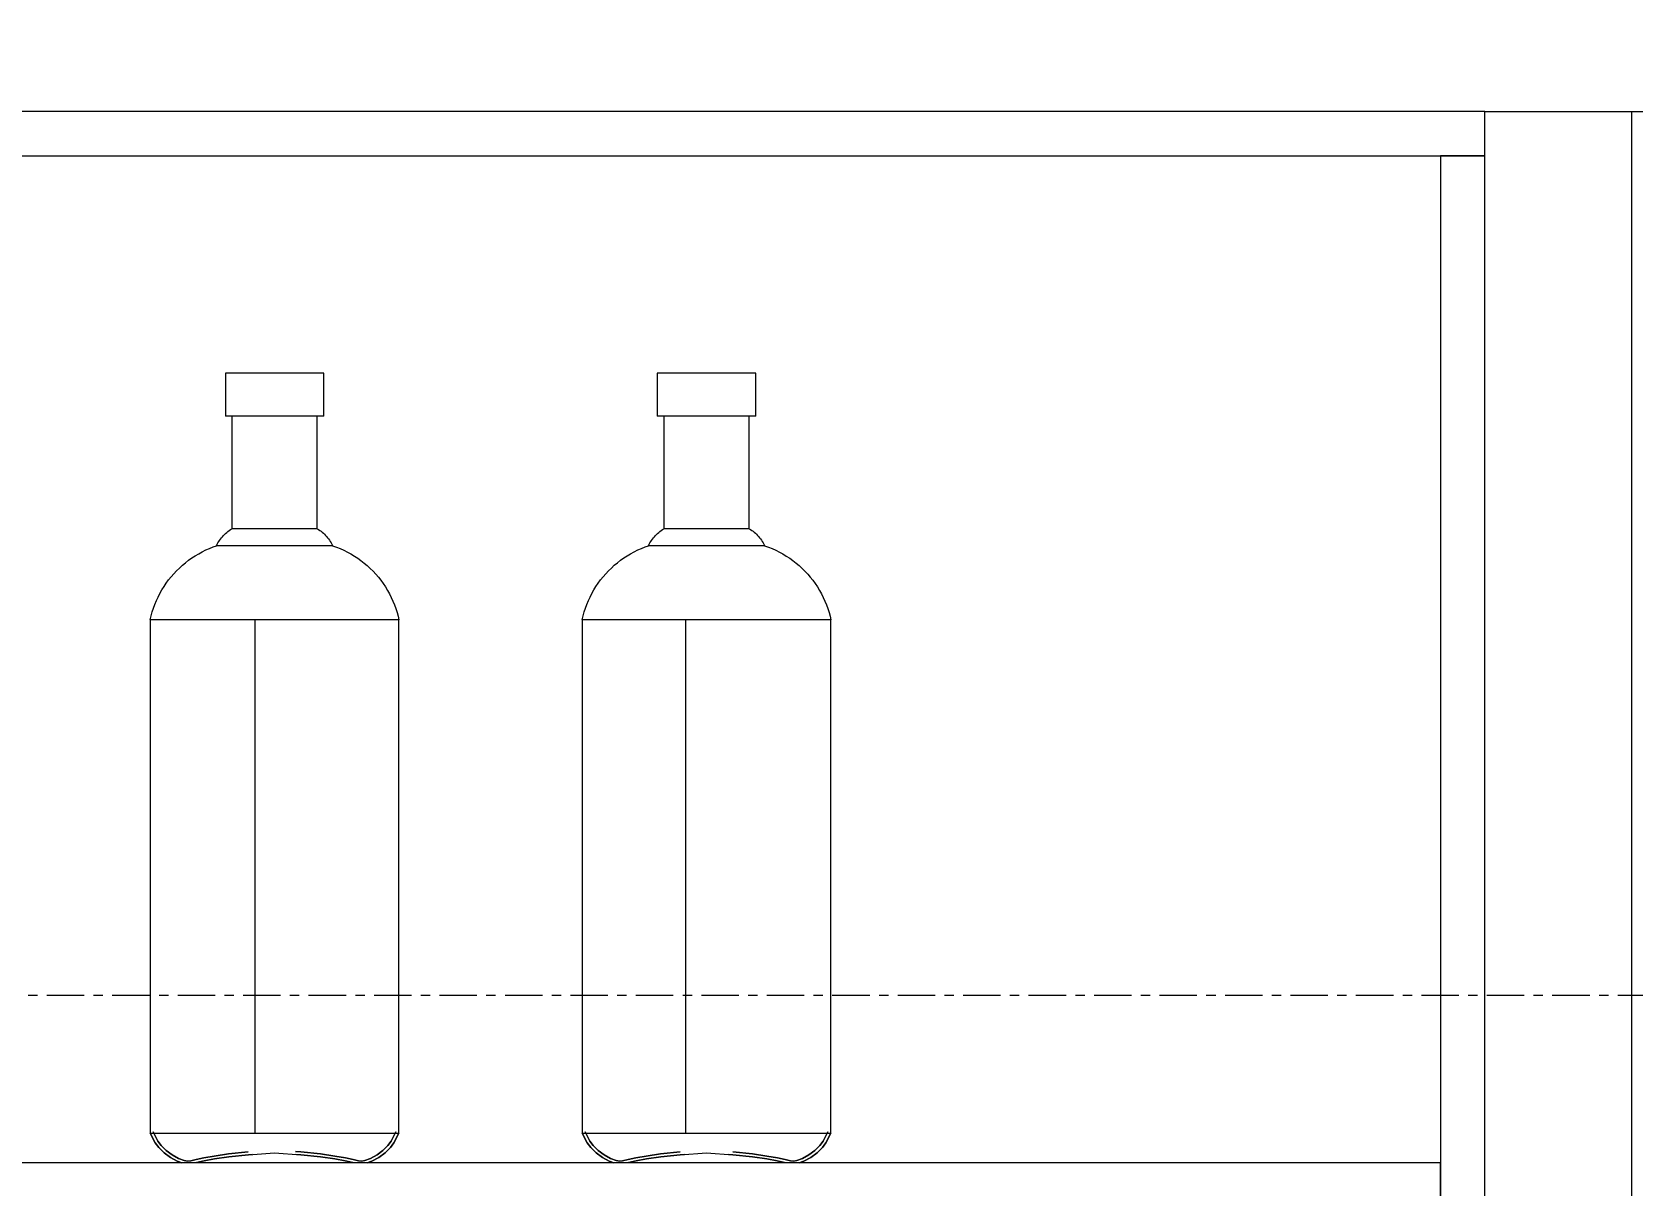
# Model space of a CAD drawing. Header units: inches. Extents: x 22 to 382261, y 22 to 371281.
# Drawn here: x 87298 to 87841, y 144966 to 145357 of the extents above; entities that cross this region are included whole.
import ezdxf

# ---------------------------------------------------------------- set-up
doc = ezdxf.new("R2010")
doc.units = ezdxf.units.IN
doc.header["$MEASUREMENT"] = 0
doc.linetypes.add('Grid Line 1_2_', pattern=[22.225, 12.7, -3.175, 3.175, -3.175])
for name, color, linetype, lineweight in [('A-ANNO-DIMS', 211, 'Continuous', 9), ('A-FLOR-LEVL', 51, 'Continuous', 9), ('A-GLAZ-CWMG', 51, 'Continuous', 9), ('I-FURN', 30, 'Continuous', 9), ('I-WALL', 2, 'Continuous', 9)]:
    doc.layers.add(name, color=color, linetype=linetype, lineweight=lineweight)
doc.styles.add('Arial_B_2', font='arialbd.ttf', dxfattribs={"height": 270.833333})
doc.dimstyles.new('2_2', dxfattribs={"dimscale": 304.8, "dimtxt": 267.818092, "dimasz": 0.227865, "dimexe": 1.377953, "dimexo": 0.0625, "dimgap": 0.287073, "dimtad": 1, "dimdec": 0, "dimzin": 0, "dimdsep": 46, "dimtxsty": 'Arial_B_2', "dimblk1": 'OBLIQUE', "dimblk2": 'OBLIQUE', "dimsah": 1, "dimcen": 0.09, "dimdle": 0.574147, "dimazin": 0, "dimtfac": 1, "dimtdec": 4, "dimtix": 1, "dimtmove": 0, "dimatfit": 3, "dimfxl": 0.574147, "dimfxlon": 1, "dimtvp": 1, "dimtolj": 1, "dimtzin": 0, "dimlwd": 18, "dimlwe": 18, "dimarcsym": 2})

# ---------------------------------------------------------------- blocks, each defined once
blk = doc.blocks.new('Rectangular Mullion - 50 x 150mm-442057-Section B-B')
at = {"layer": 'A-GLAZ-CWMG'}
blk.add_line((141.81, 2700), (141.81, 3300), dxfattribs=at)
blk = doc.blocks.new('M8 - M8-V262-Section B-B')
at = {"layer": 'I-FURN'}
for p, q in [((-958.19, 6750), (-1708.19, 6750)), ((-958.19, 6735), (-958.19, 6750)), ((-1708.19, 6735), (-958.19, 6735)), ((-958.19, 6735), (-973.19, 6735)), ((-973.19, 6735), (-973.19, 5350)), ((-958.19, 5350), (-958.19, 6735)), ((-973.19, 6393), (-1708.19, 6393)), ((-973.19, 6378), (-973.19, 6393))]:
    blk.add_line(p, q, dxfattribs=at)
blk = doc.blocks.new('FP_326-Section B-B')
at = {"layer": 'I-FURN'}
for p, q in [((-1411.29, 6577.43), (-1411.29, 6403.13)), ((-1375.69, 6403.13), (-1375.69, 6577.43)), ((-1326.86, 6403.13), (-1326.86, 6577.43))]:
    blk.add_line(p, q, dxfattribs=at)
blk = doc.blocks.new('BOTELLA_02_ABSOLUTE BODKA - BOTELLA_02_ABSOLUTE BODKA-V325-Section B-B')
at = {"layer": 'I-FURN'}
for p, q in [((-1385.8, 6661.19), (-1385.8, 6646.57)), ((-1352.35, 6661.19), (-1385.8, 6661.19)), ((-1352.35, 6646.57), (-1352.35, 6661.19)), ((-1352.35, 6646.57), (-1385.8, 6646.57)), ((-1383.55, 6646.57), (-1383.55, 6608.34)), ((-1354.6, 6608.34), (-1354.6, 6646.57)), ((-1354.6, 6608.34), (-1383.55, 6608.34)), ((-1349.37, 6602.57), (-1388.78, 6602.57)), ((-1326.86, 6577.43), (-1411.29, 6577.43)), ((-1411.29, 6403.13), (-1326.86, 6403.13))]:
    blk.add_line(p, q, dxfattribs=at)
at = {"layer": 'I-FURN', "flags": 128}
for points in [[(-1388.78, 6602.57), (-1388.55, 6603.04), (-1388.3, 6603.5), (-1388.04, 6603.95), (-1387.75, 6604.38), (-1387.45, 6604.81), (-1387.14, 6605.23), (-1386.8, 6605.63), (-1386.45, 6606.01), (-1386.09, 6606.39), (-1385.71, 6606.75), (-1385.32, 6607.09), (-1384.91, 6607.42), (-1384.49, 6607.73), (-1384.06, 6608.02), (-1383.62, 6608.3), (-1383.55, 6608.34)], [(-1354.6, 6608.34), (-1354.16, 6608.06), (-1353.73, 6607.77), (-1353.31, 6607.46), (-1352.9, 6607.14), (-1352.5, 6606.8), (-1352.12, 6606.44), (-1351.75, 6606.07), (-1351.4, 6605.69), (-1351.07, 6605.29), (-1350.75, 6604.88), (-1350.44, 6604.45), (-1350.16, 6604.02), (-1349.89, 6603.57), (-1349.64, 6603.11), (-1349.41, 6602.64), (-1349.37, 6602.57)], [(-1411.29, 6577.43), (-1410.98, 6578.76), (-1410.61, 6580.07), (-1410.19, 6581.37), (-1409.72, 6582.65), (-1409.2, 6583.91), (-1408.63, 6585.15), (-1408.01, 6586.36), (-1407.34, 6587.55), (-1406.62, 6588.71), (-1405.86, 6589.84), (-1405.05, 6590.94), (-1404.2, 6592.01), (-1403.31, 6593.04), (-1402.38, 6594.03), (-1401.41, 6594.99), (-1400.4, 6595.91), (-1399.35, 6596.79), (-1398.27, 6597.62), (-1397.16, 6598.41), (-1396.02, 6599.16), (-1394.85, 6599.85), (-1393.65, 6600.51), (-1392.43, 6601.11), (-1391.18, 6601.66), (-1389.91, 6602.17), (-1388.78, 6602.57)], [(-1349.37, 6602.57), (-1348.09, 6602.11), (-1346.82, 6601.6), (-1345.58, 6601.04), (-1344.36, 6600.43), (-1343.16, 6599.78), (-1342, 6599.07), (-1340.86, 6598.32), (-1339.75, 6597.53), (-1338.67, 6596.69), (-1337.63, 6595.8), (-1336.63, 6594.88), (-1335.66, 6593.92), (-1334.73, 6592.92), (-1333.85, 6591.88), (-1333, 6590.81), (-1332.2, 6589.71), (-1331.44, 6588.58), (-1330.73, 6587.41), (-1330.07, 6586.22), (-1329.45, 6585), (-1328.89, 6583.76), (-1328.37, 6582.5), (-1327.91, 6581.22), (-1327.49, 6579.92), (-1327.13, 6578.6), (-1326.86, 6577.43)], [(-1400.53, 6393), (-1402.14, 6393.61), (-1404.46, 6394.85), (-1406.59, 6396.45), (-1408.4, 6398.24), (-1409.6, 6399.82), (-1411.29, 6403.13)], [(-1411.29, 6403.13), (-1409.6, 6399.82), (-1408.4, 6398.24), (-1406.59, 6396.45), (-1404.46, 6394.85), (-1402.14, 6393.61), (-1400.53, 6393)], [(-1410.29, 6403.51), (-1408.68, 6400.36), (-1407.57, 6398.89), (-1405.85, 6397.19), (-1403.85, 6395.69), (-1401.65, 6394.51), (-1399.76, 6393.8), (-1398.67, 6393.6), (-1397.57, 6393.73), (-1395.73, 6394.11), (-1393.12, 6394.67), (-1389.58, 6395.33), (-1384.69, 6396.03), (-1378.02, 6396.73)], [(-1378.02, 6396.73), (-1384.69, 6396.03), (-1389.58, 6395.33), (-1393.12, 6394.67), (-1395.73, 6394.11), (-1397.57, 6393.73), (-1398.67, 6393.6), (-1399.76, 6393.8), (-1401.65, 6394.51), (-1403.85, 6395.69), (-1405.85, 6397.19), (-1407.57, 6398.89), (-1408.68, 6400.36), (-1410.29, 6403.51)], [(-1361.95, 6396.87), (-1360.14, 6396.73), (-1353.46, 6396.03), (-1348.57, 6395.33), (-1345.03, 6394.67), (-1342.42, 6394.11), (-1340.58, 6393.73), (-1339.49, 6393.6), (-1338.4, 6393.8), (-1336.5, 6394.51), (-1334.3, 6395.69), (-1332.3, 6397.19), (-1330.58, 6398.89), (-1329.47, 6400.36), (-1327.86, 6403.51)], [(-1327.86, 6403.51), (-1329.47, 6400.36), (-1330.58, 6398.89), (-1332.3, 6397.19), (-1334.3, 6395.69), (-1336.5, 6394.51), (-1338.4, 6393.8), (-1339.49, 6393.6), (-1340.58, 6393.73), (-1342.42, 6394.11), (-1345.03, 6394.67), (-1348.57, 6395.33), (-1353.46, 6396.03), (-1360.14, 6396.73), (-1361.95, 6396.87)], [(-1326.86, 6403.13), (-1328.55, 6399.82), (-1329.75, 6398.24), (-1331.56, 6396.45), (-1333.69, 6394.85), (-1336.01, 6393.61), (-1337.63, 6393)], [(-1337.63, 6393), (-1336.01, 6393.61), (-1333.69, 6394.85), (-1331.56, 6396.45), (-1329.75, 6398.24), (-1328.55, 6399.82), (-1326.86, 6403.13)], [(-1395.59, 6393.14), (-1392.99, 6393.7), (-1389.48, 6394.35), (-1384.64, 6395.05), (-1377.99, 6395.75), (-1369.08, 6396.39)], [(-1376.65, 6395.84), (-1377.99, 6395.75), (-1384.64, 6395.05), (-1389.48, 6394.35), (-1392.99, 6393.7), (-1395.59, 6393.14)], [(-1369.08, 6396.39), (-1360.16, 6395.75), (-1353.51, 6395.05), (-1348.67, 6394.35), (-1345.16, 6393.7), (-1342.56, 6393.14)], [(-1342.56, 6393.14), (-1345.16, 6393.7), (-1348.67, 6394.35), (-1353.51, 6395.05), (-1360.16, 6395.75), (-1361.95, 6395.88)]]:
    blk.add_lwpolyline(points, dxfattribs=at)
at = {"layer": 'I-FURN'}
blk.add_blockref('FP_326-Section B-B', (0, 0), dxfattribs=at)
blk = doc.blocks.new('FP_328-Section B-B')
at = {"layer": 'I-FURN'}
for p, q in [((-1264.63, 6577.43), (-1264.63, 6403.13)), ((-1229.49, 6403.13), (-1229.49, 6577.43)), ((-1180.19, 6403.13), (-1180.19, 6577.43))]:
    blk.add_line(p, q, dxfattribs=at)
blk = doc.blocks.new('BOTELLA_02_ABSOLUTE BODKA - BOTELLA_02_ABSOLUTE BODKA-V327-Section B-B')
at = {"layer": 'I-FURN'}
for p, q in [((-1239.13, 6661.19), (-1239.13, 6646.57)), ((-1205.69, 6661.19), (-1239.13, 6661.19)), ((-1205.69, 6646.57), (-1205.69, 6661.19)), ((-1205.69, 6646.57), (-1239.13, 6646.57)), ((-1236.88, 6646.57), (-1236.88, 6608.34)), ((-1207.94, 6608.34), (-1207.94, 6646.57)), ((-1207.94, 6608.34), (-1236.88, 6608.34)), ((-1202.71, 6602.57), (-1242.11, 6602.57)), ((-1180.19, 6577.43), (-1264.63, 6577.43)), ((-1264.63, 6403.13), (-1180.19, 6403.13))]:
    blk.add_line(p, q, dxfattribs=at)
at = {"layer": 'I-FURN', "flags": 128}
for points in [[(-1242.11, 6602.57), (-1241.88, 6603.04), (-1241.64, 6603.5), (-1241.37, 6603.95), (-1241.09, 6604.38), (-1240.79, 6604.81), (-1240.47, 6605.23), (-1240.14, 6605.63), (-1239.79, 6606.01), (-1239.42, 6606.39), (-1239.04, 6606.75), (-1238.65, 6607.09), (-1238.24, 6607.42), (-1237.82, 6607.73), (-1237.39, 6608.02), (-1236.95, 6608.3), (-1236.88, 6608.34)], [(-1207.94, 6608.34), (-1207.49, 6608.06), (-1207.06, 6607.77), (-1206.64, 6607.46), (-1206.23, 6607.14), (-1205.83, 6606.8), (-1205.45, 6606.44), (-1205.09, 6606.07), (-1204.73, 6605.69), (-1204.4, 6605.29), (-1204.08, 6604.88), (-1203.78, 6604.45), (-1203.49, 6604.02), (-1203.22, 6603.57), (-1202.97, 6603.11), (-1202.74, 6602.64), (-1202.71, 6602.57)], [(-1264.63, 6577.43), (-1264.31, 6578.76), (-1263.95, 6580.07), (-1263.53, 6581.37), (-1263.05, 6582.65), (-1262.53, 6583.91), (-1261.96, 6585.15), (-1261.34, 6586.36), (-1260.67, 6587.55), (-1259.95, 6588.71), (-1259.19, 6589.84), (-1258.39, 6590.94), (-1257.54, 6592.01), (-1256.64, 6593.04), (-1255.71, 6594.03), (-1254.74, 6594.99), (-1253.73, 6595.91), (-1252.69, 6596.79), (-1251.61, 6597.62), (-1250.5, 6598.41), (-1249.35, 6599.16), (-1248.18, 6599.85), (-1246.98, 6600.51), (-1245.76, 6601.11), (-1244.52, 6601.66), (-1243.25, 6602.17), (-1242.11, 6602.57)], [(-1202.71, 6602.57), (-1201.42, 6602.11), (-1200.16, 6601.6), (-1198.91, 6601.04), (-1197.69, 6600.43), (-1196.5, 6599.78), (-1195.33, 6599.07), (-1194.19, 6598.32), (-1193.08, 6597.53), (-1192.01, 6596.69), (-1190.97, 6595.8), (-1189.96, 6594.88), (-1189, 6593.92), (-1188.07, 6592.92), (-1187.18, 6591.88), (-1186.34, 6590.81), (-1185.53, 6589.71), (-1184.78, 6588.58), (-1184.07, 6587.41), (-1183.4, 6586.22), (-1182.79, 6585), (-1182.22, 6583.76), (-1181.71, 6582.5), (-1181.24, 6581.22), (-1180.83, 6579.92), (-1180.47, 6578.6), (-1180.19, 6577.43)], [(-1253.86, 6393), (-1255.47, 6393.61), (-1257.79, 6394.85), (-1259.92, 6396.45), (-1261.73, 6398.24), (-1262.93, 6399.82), (-1264.63, 6403.13)], [(-1264.63, 6403.13), (-1262.93, 6399.82), (-1261.73, 6398.24), (-1259.92, 6396.45), (-1257.79, 6394.85), (-1255.47, 6393.61), (-1253.86, 6393)], [(-1263.63, 6403.51), (-1262.01, 6400.36), (-1260.9, 6398.89), (-1259.19, 6397.19), (-1257.18, 6395.69), (-1254.99, 6394.51), (-1253.09, 6393.8), (-1252, 6393.6), (-1250.9, 6393.73), (-1249.06, 6394.11), (-1246.45, 6394.67), (-1242.91, 6395.33), (-1238.03, 6396.03), (-1231.35, 6396.73)], [(-1231.35, 6396.73), (-1238.03, 6396.03), (-1242.91, 6395.33), (-1246.45, 6394.67), (-1249.06, 6394.11), (-1250.9, 6393.73), (-1252, 6393.6), (-1253.09, 6393.8), (-1254.99, 6394.51), (-1257.18, 6395.69), (-1259.19, 6397.19), (-1260.9, 6398.89), (-1262.01, 6400.36), (-1263.63, 6403.51)], [(-1213.47, 6396.73), (-1206.79, 6396.03), (-1201.91, 6395.33), (-1198.36, 6394.67), (-1195.75, 6394.11), (-1193.91, 6393.73), (-1192.82, 6393.6), (-1191.73, 6393.8), (-1189.83, 6394.51), (-1187.64, 6395.69), (-1185.63, 6397.19), (-1183.91, 6398.89), (-1182.81, 6400.36), (-1181.19, 6403.51)], [(-1181.19, 6403.51), (-1182.81, 6400.36), (-1183.91, 6398.89), (-1185.63, 6397.19), (-1187.64, 6395.69), (-1189.83, 6394.51), (-1191.73, 6393.8), (-1192.82, 6393.6), (-1193.91, 6393.73), (-1195.75, 6394.11), (-1198.36, 6394.67), (-1201.91, 6395.33), (-1206.79, 6396.03), (-1213.47, 6396.73)], [(-1180.19, 6403.13), (-1181.89, 6399.82), (-1183.09, 6398.24), (-1184.89, 6396.45), (-1187.02, 6394.85), (-1189.34, 6393.61), (-1190.96, 6393)], [(-1190.96, 6393), (-1189.34, 6393.61), (-1187.02, 6394.85), (-1184.89, 6396.45), (-1183.09, 6398.24), (-1181.89, 6399.82), (-1180.19, 6403.13)], [(-1248.92, 6393.14), (-1246.32, 6393.7), (-1242.82, 6394.35), (-1237.97, 6395.05), (-1231.32, 6395.75), (-1222.41, 6396.39)], [(-1229.99, 6395.84), (-1231.32, 6395.75), (-1237.97, 6395.05), (-1242.82, 6394.35), (-1246.32, 6393.7), (-1248.92, 6393.14)], [(-1222.41, 6396.39), (-1213.49, 6395.75), (-1206.85, 6395.05), (-1202, 6394.35), (-1198.49, 6393.7), (-1195.89, 6393.14)], [(-1195.89, 6393.14), (-1198.49, 6393.7), (-1202, 6394.35), (-1206.85, 6395.05), (-1213.49, 6395.75), (-1214.84, 6395.84)]]:
    blk.add_lwpolyline(points, dxfattribs=at)
at = {"layer": 'I-FURN'}
blk.add_blockref('FP_328-Section B-B', (0, 0), dxfattribs=at)
blk = doc.blocks.new('_Oblique')
at = {"color": 0, "linetype": 'ByBlock', "lineweight": -2}
blk.add_line((-0.5, -0.5), (0.5, 0.5), dxfattribs=at)
blk = doc.blocks.new('*D5238')
at = {"layer": 'A-ANNO-DIMS', "color": 0, "lineweight": 18, "transparency": 16777216}
for p, q in [((80295.81, 145598.84), (80295.81, 145097.89)), ((93340.81, 145598.84), (93340.81, 145097.89)), ((80120.81, 145517.89), (93515.81, 145517.89))]:
    blk.add_line(p, q, dxfattribs=at)
at = {"layer": 'Defpoints', "color": 0, "transparency": 16777216}
for p in [(80295.81, 145617.89), (93340.81, 145617.89), (93340.81, 145517.89)]:
    blk.add_point(p, dxfattribs=at)
at = {"layer": 'A-ANNO-DIMS', "color": 0, "lineweight": 18, "transparency": 16777216, "xscale": 69.45312499999999, "yscale": 69.45312499999999, "zscale": 69.45312499999999, "rotation": 180}
blk.add_blockref('_Oblique', (80295.81, 145517.89), dxfattribs=at)
at = {"layer": 'A-ANNO-DIMS', "color": 0, "lineweight": 18, "transparency": 16777216, "xscale": 69.45312499999999, "yscale": 69.45312499999999, "zscale": 69.45312499999999}
blk.add_blockref('_Oblique', (93340.81, 145517.89), dxfattribs=at)
at = {"layer": 'A-ANNO-DIMS', "color": 0, "lineweight": 18, "transparency": 16777216, "insert": (86818.31, 145743.67), "char_height": 270.833, "width": 699.6064, "attachment_point": 5, "style": 'Arial_B_2'}
blk.add_mtext('\\A1;13045', dxfattribs=at)

msp = doc.modelspace()

# ---------------------------------------------------------------- linework, layer by layer
at = {"layer": 'A-FLOR-LEVL', "linetype": 'Grid Line 1_2_'}
msp.add_line((72189.58, 145030.35), (98522.15, 145030.35), dxfattribs=at)
at = {"layer": 'I-WALL'}
msp.add_line((87790.81, 145330.35), (90190.81, 145330.35), dxfattribs=at)

# ---------------------------------------------------------------- block references
at = {"layer": 'A-GLAZ-CWMG'}
msp.add_blockref('Rectangular Mullion - 50 x 150mm-442057-Section B-B', (87699, 142030.35), dxfattribs=at)
at = {"layer": 'I-FURN'}
for name in ['M8 - M8-V262-Section B-B', 'BOTELLA_02_ABSOLUTE BODKA - BOTELLA_02_ABSOLUTE BODKA-V325-Section B-B', 'BOTELLA_02_ABSOLUTE BODKA - BOTELLA_02_ABSOLUTE BODKA-V327-Section B-B']:
    msp.add_blockref(name, (88749, 138580.35), dxfattribs=at)

# ---------------------------------------------------------------- dimensions: what is measured, and where the dimension line sits
at = {"layer": 'A-ANNO-DIMS', "lineweight": 18}
dim = msp.add_linear_dim(base=(93340.81, 145517.89), p1=(80295.81, 145617.89), p2=(93340.81, 145617.89), dimstyle='2_2', override={"dimpost": '<>', "dimfxl": 13045}, dxfattribs=at)
dim.commit()
dim.dimension.update_dxf_attribs({"geometry": '*D5238', "text_midpoint": (86818.31, 145743.67)})

doc.saveas('drawing.dxf')
